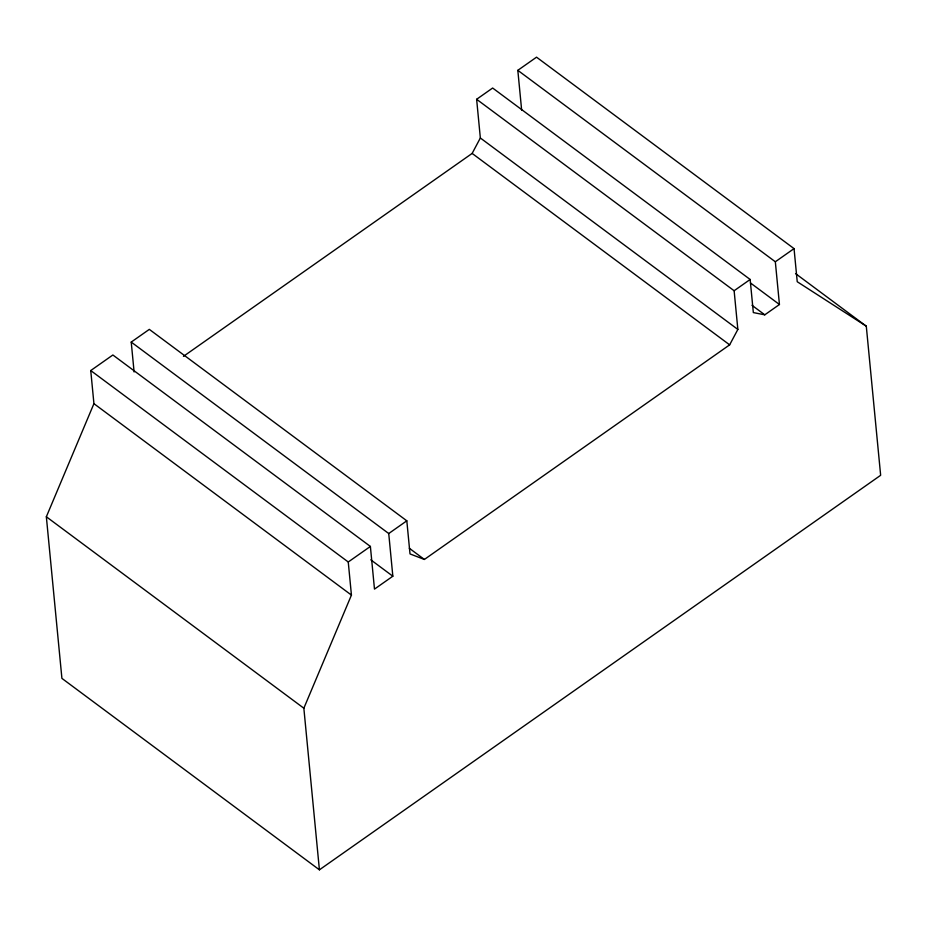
<?xml version="1.0" encoding="UTF-8"?>
<svg xmlns="http://www.w3.org/2000/svg" width="927" height="927" viewBox="0 0 927 927"><rect width="100%" height="100%" fill="white"/><g stroke="black" fill="none" stroke-linecap="round" stroke-linejoin="round"><path stroke-width="1.39" d="M46.35 516.768L93.928 403.662L90.742 370.557L112.874 354.995L370.383 546.443L374.485 589.108L392.839 576.212L388.737 533.535L131.228 342.086L149.317 329.375L406.814 520.823L410.012 553.929L424.381 559.456L729.642 344.856L737.857 329.433L734.126 290.742L476.629 99.293L492.643 88.03L750.152 279.479L753.338 312.584L764.775 314.821L779.445 304.508L775.331 261.773L517.822 70.336L536.536 57.173L794.045 248.621L797.232 281.727L866.293 326.188L880.65 475.296L319.409 869.827L61.912 678.379L46.35 516.768L303.847 708.216L319.409 869.827M303.847 708.216L351.437 595.099L348.251 561.994L90.742 370.557M183.442 356.362L472.144 153.418L480.348 137.984L476.629 99.293M348.251 561.994L370.383 546.443M388.737 533.535L406.814 520.823M734.126 290.742L750.152 279.479M775.331 261.773L794.045 248.621M795.54 273.581L866.293 326.188M750.441 282.944L779.445 304.508M752.017 305.331L764.775 314.821M480.348 137.984L737.857 329.433M472.144 153.418L729.642 344.856M409.294 548.239L424.381 559.456M370.8 559.827L392.839 576.212M93.928 403.662L351.437 595.099M517.822 70.336L521.658 110.209M131.228 342.086L134.102 371.959"/></g></svg>
